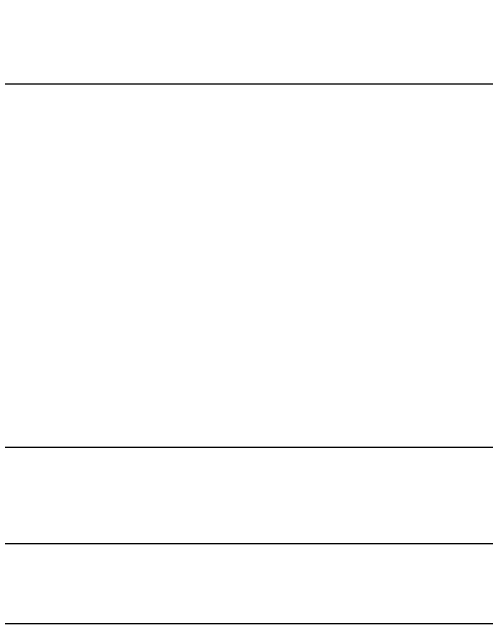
# Model space of a CAD drawing. Header units: millimetres. Extents: x -2143172 to 5255, y -610845 to 279739.
# Drawn here: x -1087100.9 to -1086806, y -582368.1 to -581987.3 of the extents above; entities that cross this region are included whole.
import ezdxf

# ---------------------------------------------------------------- set-up
doc = ezdxf.new("R2010")
doc.units = ezdxf.units.MM
doc.header["$LTSCALE"] = 30
doc.layers.get('0').update_dxf_attribs({"lineweight": 5})
doc.layers.get('Defpoints').update_dxf_attribs({"lineweight": 5})
for name, color, linetype, lineweight in [('dims.', 152, 'Continuous', 5), ('LOADING', 163, 'Continuous', 5), ('Walls', 32, 'Continuous', 5)]:
    doc.layers.add(name, color=color, linetype=linetype, lineweight=lineweight)
doc.styles.add('SIMPLEX', font='SIMPLEX.shx', dxfattribs={"height": 150})
doc.dimstyles.new('Buk', dxfattribs={"dimtxt": 150, "dimasz": 50, "dimexe": 20, "dimexo": 25, "dimgap": 20, "dimtad": 1, "dimdec": 0, "dimrnd": 5, "dimdsep": 46, "dimtxsty": 'SIMPLEX', "dimcen": 0, "dimdle": 20, "dimclrd": 256, "dimclre": 256, "dimclrt": 256, "dimadec": 0, "dimazin": 0, "dimtfac": 0.0075, "dimtdec": 0, "dimtmove": 1, "dimatfit": 2, "dimldrblk": 'ARCHTICK', "dimfxl": 1, "dimtolj": 1, "dimtzin": 0, "dimlwd": -1, "dimlwe": -1, "dimarcsym": 0})

# ---------------------------------------------------------------- blocks, each defined once
blk = doc.blocks.new('*D273')
at = {"layer": 'Defpoints', "color": 0, "transparency": 16777216}
for p in [(-1088117.44, -582032.02), (-1088117.44, -582368.12, 0.1), (-1086717.44, -582368.12, 0.1)]:
    blk.add_point(p, dxfattribs=at)
at = {"layer": 'dims.', "linetype": 'Continuous', "transparency": 16777216}
for p, q in [((-1088117.44, -582343.12), (-1088117.44, -582012.02)), ((-1086717.44, -582343.12), (-1086717.44, -582012.02))]:
    blk.add_line(p, q, dxfattribs=at)
at = {"layer": 'dims.', "transparency": 16777216}
blk.add_line((-1086767.44, -582032.02), (-1088067.44, -582032.02), dxfattribs=at)
for points in [[(-1088067.44, -582023.68), (-1088067.44, -582040.35), (-1088117.44, -582032.02)], [(-1086767.44, -582023.68), (-1086767.44, -582040.35), (-1086717.44, -582032.02)]]:
    blk.add_solid(points, dxfattribs=at)
at = {"layer": 'dims.', "transparency": 16777216, "insert": (-1087417.44, -581937.02), "char_height": 150, "attachment_point": 5, "style": 'SIMPLEX'}
blk.add_mtext('\\A1;1400', dxfattribs=at)
blk = doc.blocks.new('_ArchTick')
at = {"color": 0, "linetype": 'ByBlock', "const_width": 0.15}
blk.add_lwpolyline([(-0.5, -0.5), (0.5, 0.5)], dxfattribs=at)
blk = doc.blocks.new('DE13269-P')
for p, q in [((-0.57763, 0), (0.57763, 0)), ((-0.57763, -0.06), (0.5552, -0.06))]:
    blk.add_line(p, q)
blk = doc.blocks.new('D.131.54.60')
at = {"layer": 'LOADING', "xscale": -1000, "yscale": 1000, "zscale": 1000, "rotation": 270}
blk.add_blockref('DE13269-P', (11800.92, 3000.63), dxfattribs=at)

msp = doc.modelspace()

# ---------------------------------------------------------------- linework, layer by layer
at = {"layer": 'Walls'}
msp.add_line((-1084117.44, -582368.12, 0.21), (-1088117.44, -582368.12, 0.21), dxfattribs=at)

# ---------------------------------------------------------------- block references
at = {"layer": 'dims.', "rotation": 270}
msp.add_blockref('D.131.54.60', (-1090302.71, -570517.21, 0.1), dxfattribs=at)

# ---------------------------------------------------------------- dimensions: what is measured, and where the dimension line sits
at = {"layer": 'dims.'}
dim = msp.add_linear_dim(base=(-1088117.44, -582032.02, 0.1), p1=(-1086717.44, -582368.12, 0.21), p2=(-1088117.44, -582368.12, 0.21), dimstyle='Buk', dxfattribs=at)
dim.commit()
dim.dimension.update_dxf_attribs({"geometry": '*D273', "text_midpoint": (-1087417.44, -581937.02, 0.1)})

doc.saveas('drawing.dxf')
